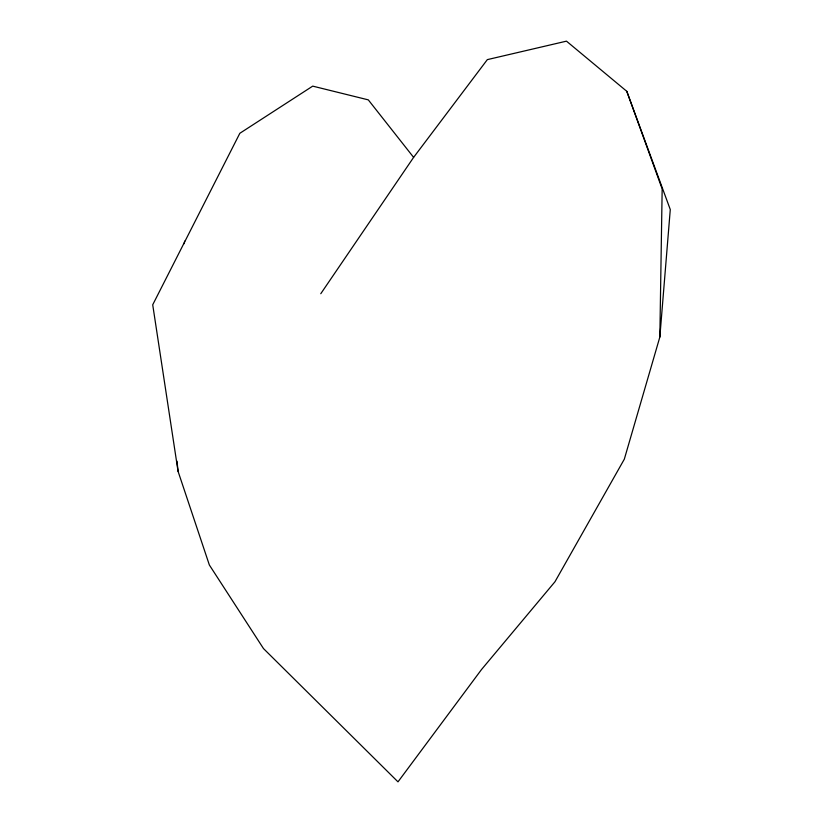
<?xml version="1.0" encoding="UTF-8"?>
<svg xmlns="http://www.w3.org/2000/svg" width="823" height="823" viewBox="0 0 823 823"><rect width="100%" height="100%" fill="white"/><g stroke="black" fill="none" stroke-linecap="round" stroke-linejoin="round"><path stroke-width="1.23" d="M413.619 157.368L368.303 99.871L312.719 86.127L239.832 133.295L152.718 304.788L178.056 471.301L209.351 564.979L263.483 648.565L397.993 781.85L481.527 669.51L554.969 581.748L624.318 459.183L659.84 337.06L662.165 188.951L626.787 91.312L566.471 41.15L487.329 59.626L413.619 157.368L320.775 293.718M659.84 337.06L670.282 209.546L626.787 91.312M184.187 243.67L184.65 241.149M177.017 461.168L178.056 471.301"/></g></svg>
